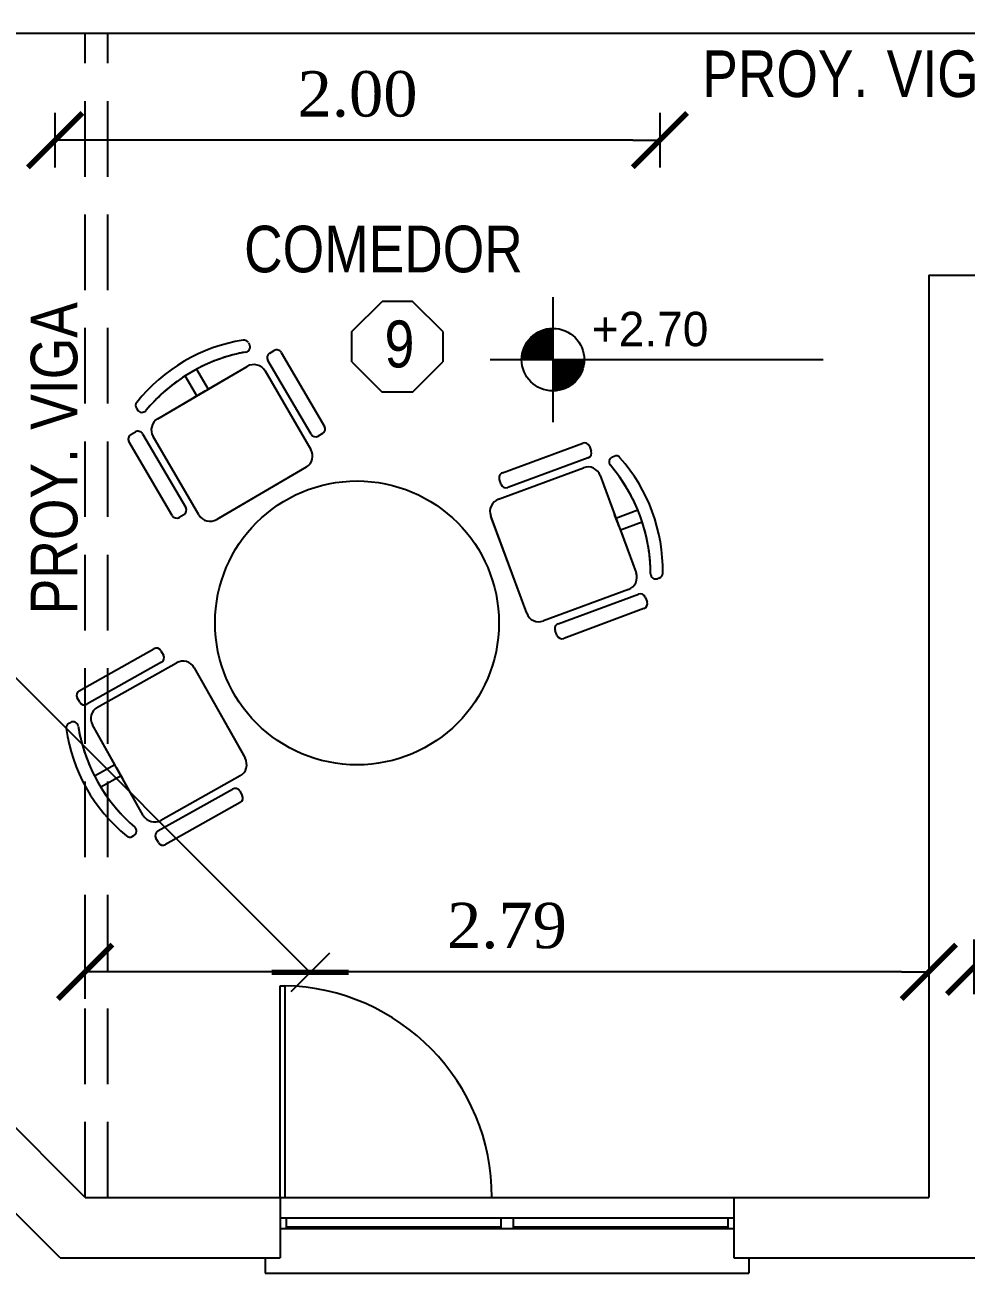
# Model space of a CAD drawing. Header units: millimetres. Extents: x 221 to 543, y -43 to 148.
# Drawn here: x 324.77 to 327.882, y 76.764 to 80.891 of the extents above; entities that cross this region are included whole.
import ezdxf
from ezdxf.enums import TextEntityAlignment as Align

# ---------------------------------------------------------------- set-up
doc = ezdxf.new("R2010")
doc.units = ezdxf.units.MM
doc.linetypes.add('HIDDEN', pattern=[0.375, 0.25, -0.125])
doc.layers.add('0SGRENZE', color=7, linetype='Continuous')
doc.layers.add('10-SOLADOS', color=15, linetype='Continuous')
doc.styles.add('COTAS', font='ROMANS', dxfattribs={"width": 0.7})
doc.styles.add('gardel', font='ARIALN.TTF')
doc.styles.add('PROV', font='times.ttf')
doc.dimstyles.new('COTA-S-S-2-50', dxfattribs={"dimscale": 1.5, "dimtxt": 0.1, "dimasz": 0.06, "dimexe": 0, "dimexo": 0, "dimgap": 0.08, "dimtad": 1, "dimzin": 4, "dimdsep": 46, "dimtxsty": 'COTAS', "dimblk1": 'M2_COTA', "dimblk2": 'M2_COTA', "dimsah": 1, "dimcen": 0.1, "dimse1": 1, "dimse2": 1, "dimclrd": 2, "dimclre": 256, "dimclrt": 6, "dimadec": 0, "dimazin": 0, "dimtfac": 1, "dimtix": 1, "dimtmove": 2, "dimatfit": 3, "dimldrblk": 'M2_COTA', "dimfxl": 1, "dimtolj": 1, "dimtzin": 4, "dimarcsym": 0})

# ---------------------------------------------------------------- blocks, each defined once
blk = doc.blocks.new('M2_COTA')
for p, q in [((0, 1), (0, -1)), ((-1, 0), (0, 0))]:
    blk.add_line(p, q)
at = {"const_width": 0.2}
blk.add_lwpolyline([(-1, -1), (1, 1)], dxfattribs=at)
blk = doc.blocks.new('*D54')
at = {"color": 252, "lineweight": -2, "ltscale": 0.05, "transparency": 16777216}
blk.add_line((327.9992, 77.7762), (330.8192, 77.7762), dxfattribs=at)
at = {"layer": 'Defpoints', "color": 0, "ltscale": 0.05, "transparency": 16777216}
for p in [(330.9092, 77.7762), (327.9092, 77.0139), (330.9092, 77.0139)]:
    blk.add_point(p, dxfattribs=at)
at = {"color": 252, "lineweight": -2, "ltscale": 0.05, "transparency": 16777216, "xscale": 0.09, "yscale": 0.09, "zscale": 0.09, "rotation": 180}
blk.add_blockref('M2_COTA', (327.9092, 77.7762), dxfattribs=at)
at = {"color": 252, "lineweight": -2, "ltscale": 0.05, "transparency": 16777216, "xscale": 0.09, "yscale": 0.09, "zscale": 0.09}
blk.add_blockref('M2_COTA', (330.9092, 77.7762), dxfattribs=at)
at = {"color": 0, "ltscale": 0.05, "transparency": 16777216, "insert": (329.4092, 77.9277), "char_height": 0.15, "attachment_point": 5, "style": 'PROV'}
blk.add_mtext('\\A1;3.00', dxfattribs=at)
blk = doc.blocks.new('*D56')
at = {"color": 252, "lineweight": -2, "ltscale": 0.05, "transparency": 16777216}
blk.add_line((326.7801, 80.5098), (324.9601, 80.5098), dxfattribs=at)
at = {"layer": 'Defpoints', "color": 0, "ltscale": 0.05, "transparency": 16777216}
for p in [(324.8701, 81.0139), (326.8701, 81.0139), (324.8701, 80.5098)]:
    blk.add_point(p, dxfattribs=at)
at = {"color": 252, "lineweight": -2, "ltscale": 0.05, "transparency": 16777216, "xscale": 0.09, "yscale": 0.09, "zscale": 0.09, "rotation": 180}
blk.add_blockref('M2_COTA', (324.8701, 80.5098), dxfattribs=at)
at = {"color": 252, "lineweight": -2, "ltscale": 0.05, "transparency": 16777216, "xscale": 0.09, "yscale": 0.09, "zscale": 0.09}
blk.add_blockref('M2_COTA', (326.8701, 80.5098), dxfattribs=at)
at = {"color": 0, "ltscale": 0.05, "transparency": 16777216, "insert": (325.8701, 80.6613), "char_height": 0.15, "attachment_point": 5, "style": 'PROV'}
blk.add_mtext('\\A1;2.00', dxfattribs=at)
blk = doc.blocks.new('*D61')
at = {"color": 252, "lineweight": -2, "ltscale": 0.05, "transparency": 16777216}
blk.add_line((327.6692, 77.76), (325.0592, 77.76), dxfattribs=at)
at = {"layer": 'Defpoints', "color": 0, "ltscale": 0.05, "transparency": 16777216}
for p in [(324.9692, 77.76), (324.9692, 77.0139), (327.7592, 77.0139)]:
    blk.add_point(p, dxfattribs=at)
at = {"color": 252, "lineweight": -2, "ltscale": 0.05, "transparency": 16777216, "xscale": 0.09, "yscale": 0.09, "zscale": 0.09, "rotation": 180}
blk.add_blockref('M2_COTA', (324.9692, 77.76), dxfattribs=at)
at = {"color": 252, "lineweight": -2, "ltscale": 0.05, "transparency": 16777216, "xscale": 0.09, "yscale": 0.09, "zscale": 0.09}
blk.add_blockref('M2_COTA', (327.7592, 77.76), dxfattribs=at)
at = {"color": 0, "ltscale": 0.05, "transparency": 16777216, "insert": (326.3642, 77.9115), "char_height": 0.15, "attachment_point": 5, "style": 'PROV'}
blk.add_mtext('\\A1;2.79', dxfattribs=at)
blk = doc.blocks.new('*D62')
at = {"color": 252, "lineweight": -2, "ltscale": 0.05, "transparency": 16777216}
blk.add_line((322.9776, 80.4933), (325.6495, 77.8214), dxfattribs=at)
at = {"layer": 'Defpoints', "color": 0, "ltscale": 0.05, "transparency": 16777216}
for p in [(322.1701, 79.813), (325.7131, 77.7578), (324.9692, 77.0139)]:
    blk.add_point(p, dxfattribs=at)
at = {"color": 252, "lineweight": -2, "ltscale": 0.05, "transparency": 16777216, "xscale": 0.09, "yscale": 0.09, "zscale": 0.09}
for p, rotation in [((322.914, 80.5569), 134.9999999999948), ((325.7131, 77.7578), 314.9999999999948)]:
    blk.add_blockref('M2_COTA', p, dxfattribs=dict(at, rotation=rotation))
at = {"color": 0, "ltscale": 0.05, "transparency": 16777216, "insert": (324.4207, 79.2645), "char_height": 0.15, "attachment_point": 5, "rotation": 315, "style": 'PROV'}
blk.add_mtext('\\A1;3.96', dxfattribs=at)

msp = doc.modelspace()

# ---------------------------------------------------------------- linework, layer by layer
at = {"linetype": 'HIDDEN'}
for p, q in [((322.1701, 80.8639), (330.9092, 80.8639)), ((324.9692, 77.0139), (324.9692, 80.8639)), ((325.0442, 77.0139), (325.0442, 80.8639))]:
    msp.add_line(p, q, dxfattribs=at)
at = {"color": 4}
for p, q in [((324.6701, 80.8639), (327.9092, 80.8639)), ((327.7592, 80.0639), (327.7592, 77.0139)), ((327.7592, 80.0639), (330.0586, 80.0639)), ((324.9692, 77.0139), (324.1, 77.8831)), ((324.8864, 76.8139), (323.9585, 77.7417)), ((324.9692, 77.0139), (325.6142, 77.0139)), ((325.6142, 77.0139), (325.6142, 76.8139)), ((327.1142, 77.0139), (327.1142, 76.8139)), ((327.1142, 77.0139), (327.7592, 77.0139)), ((324.8864, 76.8139), (325.6142, 76.8139)), ((327.1142, 76.8139), (328.6592, 76.8139))]:
    msp.add_line(p, q, dxfattribs=at)
at = {"color": 251}
for p, q in [((326.5161, 79.991), (326.5161, 79.577)), ((326.3091, 79.784), (327.4094, 79.784))]:
    msp.add_line(p, q, dxfattribs=at)
at = {"color": 2}
for p, q in [((325.8516, 79.8767), (325.9516, 79.9767)), ((326.0516, 79.9767), (325.9516, 79.9767)), ((326.1516, 79.8767), (326.0516, 79.9767)), ((325.8516, 79.7767), (325.8516, 79.8767)), ((326.1516, 79.8767), (326.1516, 79.7767)), ((325.8516, 79.7767), (325.9516, 79.6767)), ((326.0516, 79.6767), (326.1516, 79.7767)), ((326.0516, 79.6767), (325.9516, 79.6767))]:
    msp.add_line(p, q, dxfattribs=at)
for p, q in [((325.5092, 79.8401), (325.5123, 79.8348)), ((325.5092, 79.8401), (325.5123, 79.8348)), ((325.5794, 79.8052), (325.5942, 79.8138)), ((325.5794, 79.8052), (325.5942, 79.8138)), ((325.7162, 79.5373), (325.5732, 79.7817)), ((325.7162, 79.5373), (325.5732, 79.7817)), ((325.6176, 79.8077), (325.7607, 79.5633)), ((325.6176, 79.8077), (325.7607, 79.5633)), ((325.2091, 79.5885), (325.5053, 79.7618)), ((325.3387, 79.6643), (325.2999, 79.7306)), ((325.3387, 79.6643), (325.2999, 79.7306)), ((325.3369, 79.7523), (325.3757, 79.686)), ((325.3369, 79.7523), (325.3757, 79.686)), ((325.3757, 79.686), (325.5053, 79.7618)), ((325.564, 79.7465), (325.7157, 79.4873)), ((325.564, 79.7465), (325.7157, 79.4873)), ((325.2091, 79.5885), (325.3387, 79.6643)), ((325.3646, 79.6795), (325.3276, 79.6578)), ((325.3387, 79.6643), (325.3276, 79.6578)), ((325.139, 79.6235), (325.1421, 79.6181)), ((325.139, 79.6235), (325.1421, 79.6181)), ((325.1203, 79.5365), (325.1351, 79.5451)), ((325.1203, 79.5365), (325.1351, 79.5451)), ((325.1586, 79.539), (325.3016, 79.2947)), ((325.1586, 79.539), (325.3016, 79.2947)), ((325.3455, 79.2706), (325.1938, 79.5298)), ((325.3455, 79.2706), (325.1938, 79.5298)), ((325.7545, 79.5399), (325.7397, 79.5312)), ((325.2571, 79.2686), (325.1141, 79.513)), ((325.2571, 79.2686), (325.1141, 79.513)), ((326.3491, 79.4095), (326.6146, 79.5079)), ((326.3491, 79.4095), (326.6146, 79.5079)), ((326.6366, 79.4977), (326.6426, 79.4816)), ((326.6366, 79.4977), (326.6426, 79.4816)), ((326.6324, 79.4596), (326.3669, 79.3613)), ((326.6324, 79.4596), (326.3669, 79.3613)), ((326.719, 79.4642), (326.7132, 79.4621)), ((326.719, 79.4642), (326.7132, 79.4621)), ((325.7003, 79.4286), (325.4041, 79.2553)), ((326.3357, 79.3222), (326.6172, 79.4265)), ((326.3357, 79.3222), (326.6172, 79.4265)), ((326.6724, 79.4012), (326.7245, 79.2604)), ((326.6724, 79.4012), (326.7915, 79.0794)), ((326.3449, 79.3714), (326.3389, 79.3875)), ((326.7245, 79.2604), (326.7965, 79.2871)), ((326.7245, 79.2604), (326.7965, 79.2871)), ((325.2954, 79.2712), (325.2806, 79.2625)), ((326.4295, 78.9453), (326.3103, 79.2671)), ((326.7245, 79.2604), (326.72, 79.2725)), ((326.7349, 79.2322), (326.72, 79.2725)), ((326.8114, 79.2468), (326.7394, 79.2202)), ((326.8114, 79.2468), (326.7394, 79.2202)), ((326.7394, 79.2202), (326.7915, 79.0794)), ((326.868, 79.0619), (326.8622, 79.0598)), ((326.868, 79.0619), (326.8622, 79.0598)), ((326.7662, 79.0242), (326.4846, 78.92)), ((326.7662, 79.0242), (326.4846, 78.92)), ((326.5338, 78.9107), (326.7993, 79.009)), ((326.5338, 78.9107), (326.7993, 79.009)), ((326.8213, 78.9989), (326.8273, 78.9828)), ((326.8213, 78.9989), (326.8273, 78.9828)), ((326.8172, 78.9608), (326.5517, 78.8624)), ((326.8172, 78.9608), (326.5517, 78.8624)), ((326.5296, 78.8726), (326.5237, 78.8887)), ((324.9495, 78.6894), (325.1964, 78.8281)), ((324.9495, 78.6894), (325.1964, 78.8281)), ((325.2216, 78.7832), (324.9747, 78.6446)), ((325.2216, 78.7832), (324.9747, 78.6446)), ((325.0097, 78.6347), (325.2716, 78.7817)), ((325.0097, 78.6347), (325.2716, 78.7817)), ((325.2197, 78.8215), (325.2281, 78.8065)), ((325.33, 78.7653), (325.498, 78.4661)), ((324.9513, 78.6511), (324.9429, 78.6661)), ((324.9513, 78.6511), (324.9429, 78.6661)), ((324.9151, 78.5816), (324.9205, 78.5846)), ((324.9151, 78.5816), (324.9205, 78.5846)), ((325.1614, 78.2771), (324.9933, 78.5763)), ((325.0668, 78.4454), (324.9933, 78.5763)), ((324.9999, 78.4078), (325.0668, 78.4454)), ((324.9999, 78.4078), (325.0668, 78.4454)), ((325.0732, 78.4342), (325.0942, 78.3968)), ((325.0879, 78.408), (325.0209, 78.3704)), ((325.0879, 78.408), (325.0209, 78.3704)), ((325.1614, 78.2771), (325.0879, 78.408)), ((325.0879, 78.408), (325.0942, 78.3968)), ((325.4816, 78.4077), (325.2198, 78.2607)), ((325.4816, 78.4077), (325.2198, 78.2607)), ((325.2099, 78.2256), (325.4568, 78.3643)), ((325.2099, 78.2256), (325.4568, 78.3643)), ((325.4802, 78.3577), (325.4886, 78.3427)), ((325.482, 78.3194), (325.2351, 78.1807)), ((325.482, 78.3194), (325.2351, 78.1807)), ((325.1251, 78.2075), (325.1305, 78.2106)), ((325.1251, 78.2075), (325.1305, 78.2106)), ((325.2118, 78.1873), (325.2034, 78.2023)), ((325.2118, 78.1873), (325.2034, 78.2023)), ((325.6142, 77.0139), (325.6142, 77.7139)), ((325.6142, 77.7139), (325.6292, 77.7139)), ((325.6292, 77.7139), (325.6292, 77.0139)), ((325.6142, 77.0139), (327.1142, 77.0139)), ((325.6342, 76.9462), (325.6342, 76.9109)), ((326.3442, 76.9462), (326.3442, 76.9109)), ((326.3842, 76.9462), (326.3842, 76.9109)), ((327.0942, 76.9462), (327.0942, 76.9109)), ((325.6342, 76.9171), (326.3442, 76.9171)), ((326.3842, 76.9171), (327.0942, 76.9171)), ((325.5642, 76.8139), (325.5642, 76.7639)), ((327.1642, 76.8139), (327.1642, 76.7639)), ((325.5642, 76.7639), (327.1642, 76.7639))]:
    msp.add_line(p, q)
at = {"color": 252}
for p, q in [((325.6142, 76.9462), (327.1142, 76.9462)), ((325.6142, 76.9109), (327.1142, 76.9109))]:
    msp.add_line(p, q, dxfattribs=at)
at = {"color": 251, "const_width": 0.1035}
for points in [[(326.5161, 79.8357, 0.414214), (326.4643, 79.784, 1)], [(326.5161, 79.7322, 0.414214), (326.5678, 79.784, 1)]]:
    msp.add_lwpolyline(points, format="xyb", dxfattribs=at)
at = {"color": 251}
msp.add_circle((326.5161, 79.784), 0.1035, dxfattribs=at)
msp.add_circle((325.8682, 78.9135), 0.4694)
for centre, radius, start, end in [((325.5782, 79.2975), 0.5577, 98.9267, 141.7517), ((325.5782, 79.2975), 0.5577, 98.9267, 141.7517), ((325.4944, 79.8315), 0.0172, 30.3392, 98.9267), ((325.4944, 79.8315), 0.0172, 30.3392, 98.9267), ((325.4975, 79.8261), 0.0172, 280.2622, 30.3392), ((325.4975, 79.8261), 0.0172, 280.2622, 30.3392), ((325.6028, 79.799), 0.0172, 30.3392, 120.3392), ((325.6028, 79.799), 0.0172, 30.3392, 120.3392), ((325.5999, 79.2605), 0.5577, 100.2622, 140.4163), ((325.5999, 79.2605), 0.5577, 100.2622, 118.135), ((325.588, 79.7904), 0.0172, 120.3392, 210.3392), ((325.588, 79.7904), 0.0172, 120.3392, 210.3392), ((325.5999, 79.2605), 0.5577, 122.5434, 140.4163), ((325.527, 79.7248), 0.0429, 30.3392, 120.3392), ((325.527, 79.7248), 0.0429, 30.3392, 120.3392), ((325.1503, 79.6324), 0.0145, 134.0673, 218.0236), ((325.1503, 79.6324), 0.0145, 134.0673, 218.0236), ((325.1569, 79.6268), 0.0172, 210.3392, 320.4163), ((325.1569, 79.6268), 0.0172, 210.3392, 320.4163), ((325.2308, 79.5515), 0.0429, 120.3392, 210.3392), ((325.2308, 79.5515), 0.0429, 120.3392, 210.3392), ((325.1289, 79.5217), 0.0172, 120.3392, 210.3392), ((325.1289, 79.5217), 0.0172, 120.3392, 210.3392), ((325.1438, 79.5303), 0.0172, 30.3392, 120.3392), ((325.1438, 79.5303), 0.0172, 30.3392, 120.3392), ((325.731, 79.546), 0.0172, 210.3392, 300.3392), ((325.7458, 79.5547), 0.0172, 300.3392, 30.3392), ((325.6787, 79.4656), 0.0429, 300.3392, 30.3392), ((326.6205, 79.4918), 0.0172, 20.3205, 110.3205), ((326.6205, 79.4918), 0.0172, 20.3205, 110.3205), ((326.6265, 79.4757), 0.0172, 290.3205, 20.3205), ((326.6265, 79.4757), 0.0172, 290.3205, 20.3205), ((326.7192, 79.446), 0.0172, 110.3205, 220.3976), ((326.7192, 79.446), 0.0172, 110.3205, 220.3976), ((326.7258, 79.4514), 0.0145, 34.0486, 118.0049), ((326.7258, 79.4514), 0.0145, 34.0486, 118.0049), ((326.3216, 79.0883), 0.5577, 358.908, 41.733), ((326.3216, 79.0883), 0.5577, 358.908, 41.733), ((326.355, 79.3935), 0.0172, 110.3205, 200.3205), ((326.6321, 79.3863), 0.0429, 20.3205, 110.3205), ((326.6321, 79.3863), 0.0429, 20.3205, 110.3205), ((326.2814, 79.0734), 0.5577, 22.5247, 40.3976), ((326.2814, 79.0734), 0.5577, 0.2435, 40.3976), ((326.361, 79.3774), 0.0172, 200.3205, 290.3205), ((326.3505, 79.282), 0.0429, 110.3205, 200.3205), ((325.2868, 79.286), 0.0172, 300.3392, 30.3392), ((325.272, 79.2773), 0.0172, 210.3392, 300.3392), ((325.3825, 79.2923), 0.0429, 210.3392, 300.3392), ((326.2814, 79.0734), 0.5577, 0.2435, 18.1163), ((326.7513, 79.0645), 0.0429, 290.3205, 20.3205), ((326.7513, 79.0645), 0.0429, 290.3205, 20.3205), ((326.8562, 79.0759), 0.0172, 180.2435, 290.3205), ((326.8562, 79.0759), 0.0172, 180.2435, 290.3205), ((326.862, 79.078), 0.0172, 290.3205, 358.908), ((326.862, 79.078), 0.0172, 290.3205, 358.908), ((326.8052, 78.9929), 0.0172, 20.3205, 110.3205), ((326.8052, 78.9929), 0.0172, 20.3205, 110.3205), ((326.8112, 78.9769), 0.0172, 290.3205, 20.3205), ((326.8112, 78.9769), 0.0172, 290.3205, 20.3205), ((326.4697, 78.9602), 0.0429, 200.3205, 290.3205), ((326.5397, 78.8946), 0.0172, 110.3205, 200.3205), ((326.5457, 78.8785), 0.0172, 200.3205, 290.3205), ((325.2048, 78.8131), 0.0172, 29.315, 119.315), ((325.2132, 78.7981), 0.0172, 299.315, 29.315), ((325.2926, 78.7443), 0.0429, 29.315, 119.315), ((324.9579, 78.6745), 0.0172, 119.315, 209.315), ((324.9579, 78.6745), 0.0172, 119.315, 209.315), ((324.9663, 78.6595), 0.0172, 209.315, 299.315), ((324.9663, 78.6595), 0.0172, 209.315, 299.315), ((325.0307, 78.5973), 0.0429, 119.315, 209.315), ((325.0307, 78.5973), 0.0429, 119.315, 209.315), ((324.9235, 78.5666), 0.0172, 119.315, 187.9026), ((324.9235, 78.5666), 0.0172, 119.315, 187.9026), ((324.9289, 78.5696), 0.0172, 9.238, 119.315), ((324.9289, 78.5696), 0.0172, 9.238, 119.315), ((325.4589, 78.6409), 0.5577, 187.9026, 230.7275), ((325.4589, 78.6409), 0.5577, 187.9026, 230.7275), ((325.4963, 78.6619), 0.5577, 189.238, 229.3921), ((325.4963, 78.6619), 0.5577, 189.238, 207.1108), ((325.4606, 78.4451), 0.0429, 299.315, 29.315), ((325.4963, 78.6619), 0.5577, 211.5193, 229.3921), ((325.4652, 78.3493), 0.0172, 29.315, 119.315), ((325.4736, 78.3343), 0.0172, 299.315, 29.315), ((325.1988, 78.2981), 0.0429, 209.315, 299.315), ((325.1988, 78.2981), 0.0429, 209.315, 299.315), ((325.1164, 78.2191), 0.0145, 223.0431, 306.9994), ((325.1164, 78.2191), 0.0145, 223.0431, 306.9994), ((325.1221, 78.2255), 0.0172, 299.315, 49.3921), ((325.1221, 78.2255), 0.0172, 299.315, 49.3921), ((325.2183, 78.2107), 0.0172, 119.315, 209.315), ((325.2183, 78.2107), 0.0172, 119.315, 209.315), ((325.2267, 78.1957), 0.0172, 209.315, 299.315), ((325.2267, 78.1957), 0.0172, 209.315, 299.315)]:
    msp.add_arc(centre, radius, start, end)
at = {"color": 252}
msp.add_arc((325.6142, 77.0139), 0.7002, 0, 88.7724, dxfattribs=at)
at = {"layer": '0SGRENZE'}
for p, q in [((325.7545, 79.5399), (325.7397, 79.5312)), ((325.7003, 79.4286), (325.4104, 79.2586)), ((326.3449, 79.3714), (326.3389, 79.3875)), ((325.2954, 79.2712), (325.2806, 79.2625)), ((326.4295, 78.9453), (326.3125, 79.2604)), ((326.5296, 78.8726), (326.5237, 78.8887)), ((325.2197, 78.8215), (325.2281, 78.8065)), ((325.33, 78.7653), (325.4948, 78.4724)), ((325.4802, 78.3577), (325.4886, 78.3427))]:
    msp.add_line(p, q, dxfattribs=at)
for centre, radius, start, end in [((325.731, 79.546), 0.0172, 210.3392, 300.3392), ((325.7458, 79.5547), 0.0172, 300.3392, 30.3392), ((325.6787, 79.4656), 0.0429, 300.3392, 30.3392), ((326.355, 79.3935), 0.0172, 110.3205, 200.3205), ((326.361, 79.3774), 0.0172, 200.3205, 290.3205), ((326.3505, 79.282), 0.0429, 110.3205, 200.3205), ((325.2868, 79.286), 0.0172, 300.3392, 30.3392), ((325.272, 79.2773), 0.0172, 210.3392, 300.3392), ((325.3825, 79.2923), 0.0429, 210.3392, 300.3392), ((326.4697, 78.9602), 0.0429, 200.3205, 290.3205), ((326.5397, 78.8946), 0.0172, 110.3205, 200.3205), ((326.5457, 78.8785), 0.0172, 200.3205, 290.3205), ((325.2048, 78.8131), 0.0172, 29.315, 119.315), ((325.2132, 78.7981), 0.0172, 299.315, 29.315), ((325.2926, 78.7443), 0.0429, 29.315, 119.315), ((325.4606, 78.4451), 0.0429, 299.315, 29.315), ((325.4652, 78.3493), 0.0172, 29.315, 119.315), ((325.4736, 78.3343), 0.0172, 299.315, 29.315)]:
    msp.add_arc(centre, radius, start, end, dxfattribs=at)

# ---------------------------------------------------------------- texts
at = {"attachment_point": 1}
for s, insert, char_height, width in [('{\\fStylus BT|b0|i0|c0|p34;+2.70}', (326.6449, 79.9423), 0.113891, 1.970329), ('{\\fSwis721 BdCnOul BT|b0|i0|c0|p82;9}', (325.9593, 79.9134), 0.155015, 2.681777)]:
    msp.add_mtext(s, dxfattribs=dict(at, insert=insert, char_height=char_height, width=width))
at = {"layer": '10-SOLADOS', "color": 7, "ltscale": 0.1, "style": 'gardel'}
for tag, p in [('PROY.', (327.2846, 80.7294)), ('VIGA', (327.8309, 80.7294)), ('COMEDOR', (325.9556, 80.1499))]:
    msp.add_attdef(tag, text='', height=0.1541, dxfattribs=at).set_placement(p, align=Align.MIDDLE)
for tag, p in [('VIGA', (324.8662, 79.7631)), ('PROY.', (324.8662, 79.2168))]:
    msp.add_attdef(tag, text='', height=0.1541, rotation=90, dxfattribs=at).set_placement(p, align=Align.MIDDLE)

# ---------------------------------------------------------------- dimensions: what is measured, and where the dimension line sits
at = {"ltscale": 0.05}
for base, p1, p2, picture, middle in [((324.8701, 80.5098), (326.8701, 81.0139), (324.8701, 81.0139), '*D56', (325.8701, 80.6613)), ((324.9692, 77.76), (327.7592, 77.0139), (324.9692, 77.0139), '*D61', (326.3642, 77.9115)), ((330.9092, 77.7762), (327.9092, 77.0139), (330.9092, 77.0139), '*D54', (329.4092, 77.9277))]:
    dim = msp.add_linear_dim(base=base, p1=p1, p2=p2, dimstyle='COTA-S-S-2-50', override={"dimgap": 0.05, "dimpost": '<>', "dimtxsty": 'PROV', "dimclrd": 252, "dimclrt": 0}, dxfattribs=at)
    dim.commit()
    dim.dimension.update_dxf_attribs({"geometry": picture, "text_midpoint": middle})
dim = msp.add_aligned_dim(p1=(322.1701, 79.813), p2=(324.9692, 77.0139), distance=1.0521, dimstyle='COTA-S-S-2-50', override={"dimgap": 0.05, "dimpost": '<>', "dimtxsty": 'PROV', "dimclrd": 252, "dimclrt": 0}, dxfattribs=at)
dim.commit()
dim.dimension.update_dxf_attribs({"geometry": '*D62', "text_midpoint": (324.4207, 79.2645)})

doc.saveas('drawing.dxf')
